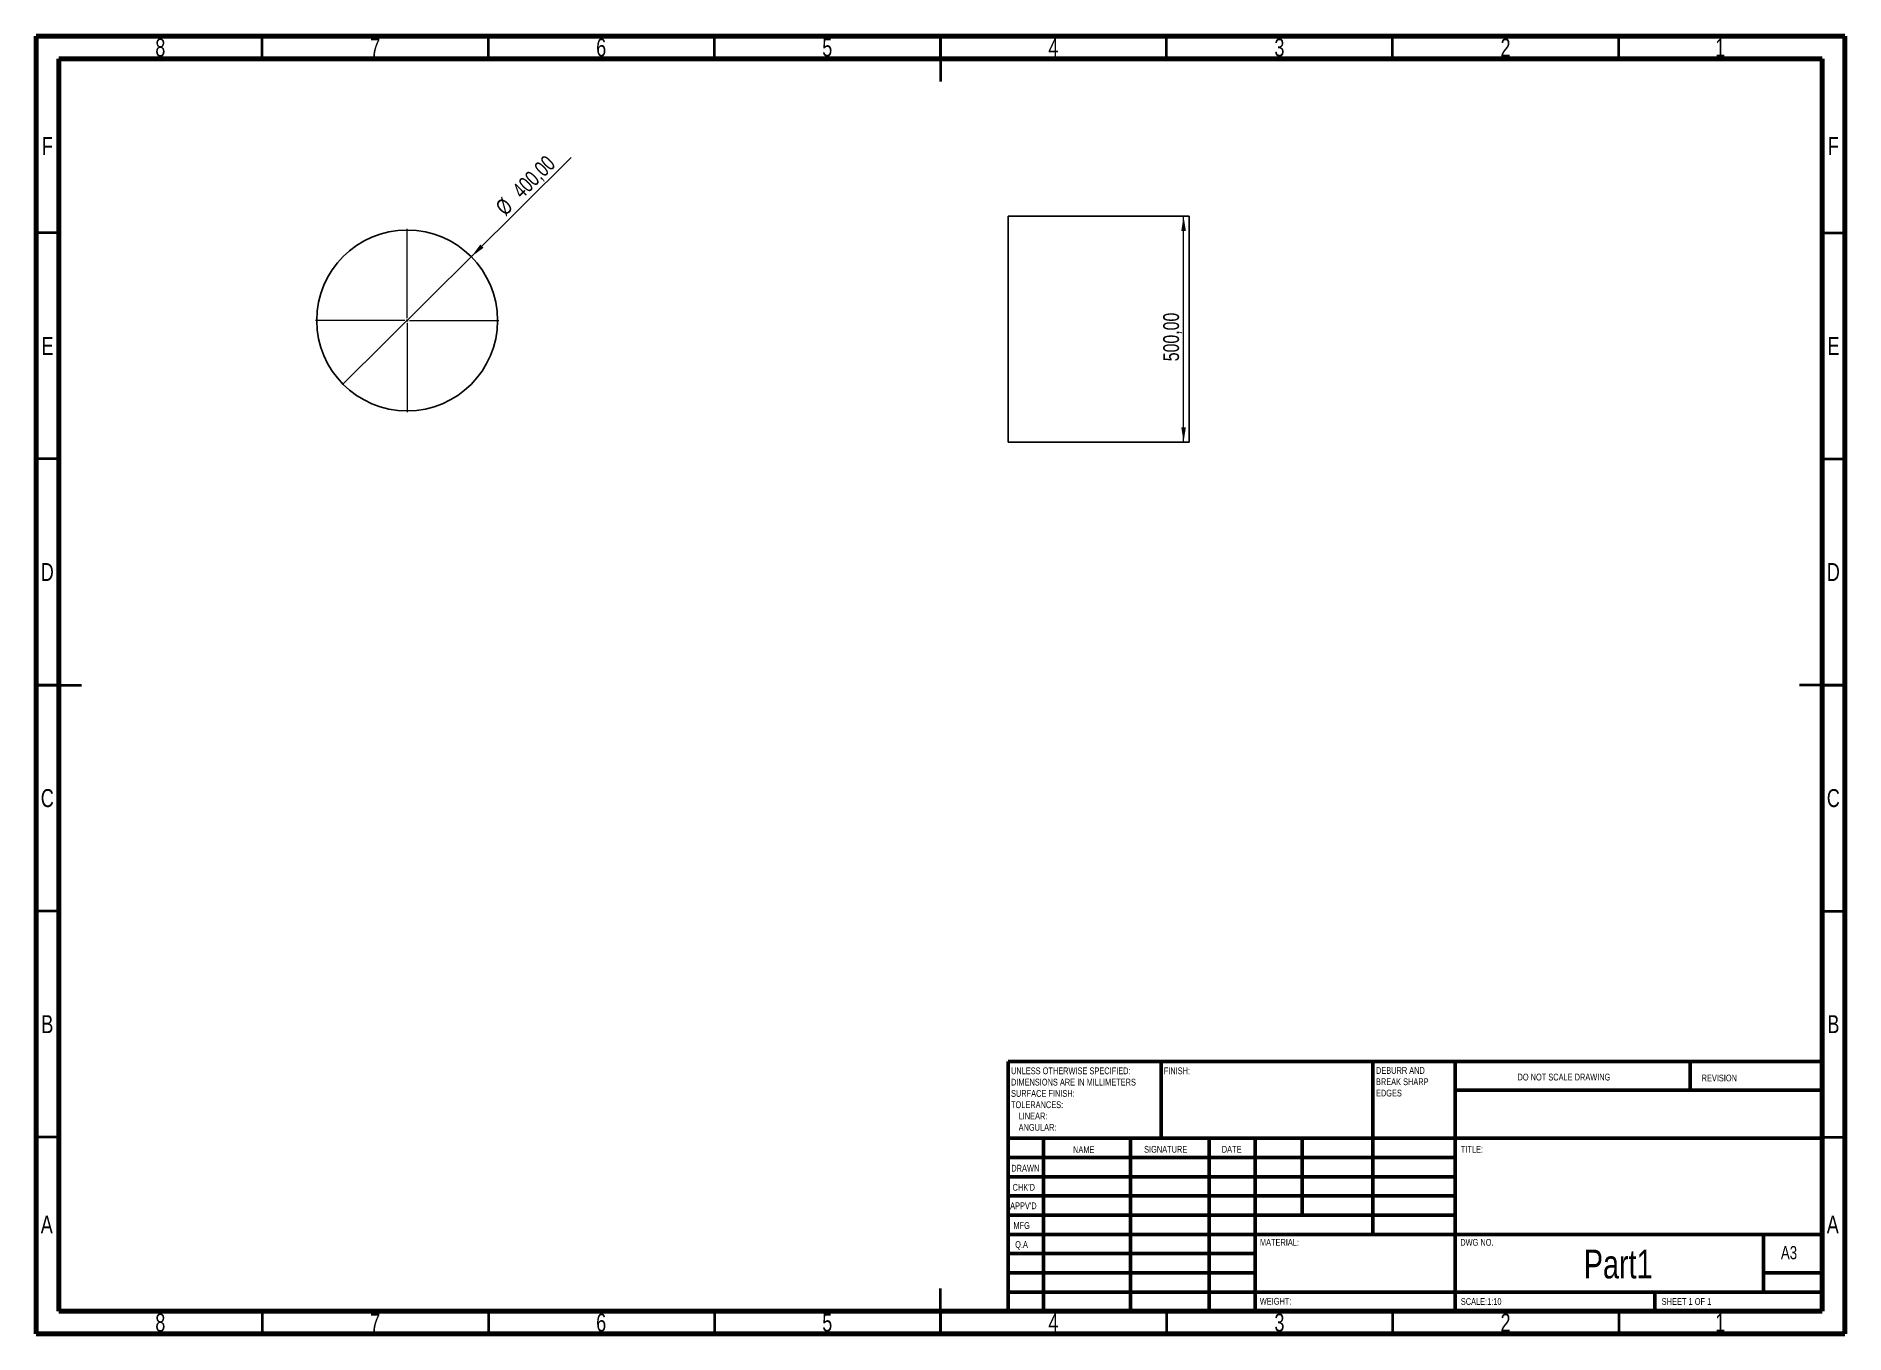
# Model space of a CAD drawing. Header units: millimetres. Extents: x 15 to 415, y 5 to 292.
import ezdxf

# ---------------------------------------------------------------- set-up
doc = ezdxf.new("R2010")
doc.units = ezdxf.units.MM
doc.styles.add('SLDTEXTSTYLE0', font='TXT', dxfattribs={"width": 0.75})
doc.styles.add('SLDTEXTSTYLE1', font='TXT', dxfattribs={"width": 0.686449})
doc.styles.add('SLDTEXTSTYLE2', font='TXT', dxfattribs={"width": 0.6875})
doc.dimstyles.new('SLDDIMSTYLE0', dxfattribs={"dimtxt": 3.5, "dimasz": 3.302, "dimexe": 0, "dimexo": 0.0625, "dimgap": 0.875, "dimtad": 1, "dimlfac": 10, "dimrnd": 1e-09, "dimzin": 12, "dimdsep": 46, "dimtxsty": 'SLDTEXTSTYLE0', "dimblk1": 'NONE', "dimsah": 1, "dimcen": 0, "dimadec": 0, "dimazin": 3, "dimtfac": 1, "dimtmove": 0, "dimatfit": 3, "dimldrblk": 'NONE', "dimfxl": 0, "dimfrac": 2, "dimtolj": 1, "dimtzin": 12, "dimarcsym": 0})
doc.dimstyles.new('SLDDIMSTYLE1', dxfattribs={"dimtxt": 3.5, "dimasz": 3.302, "dimexe": 0, "dimexo": 0.0625, "dimgap": 0.875, "dimtad": 1, "dimlfac": 10, "dimrnd": 1e-09, "dimzin": 12, "dimdsep": 46, "dimtxsty": 'SLDTEXTSTYLE0', "dimsah": 1, "dimcen": 0.09, "dimadec": 0, "dimazin": 3, "dimtfac": 1, "dimtofl": 0, "dimtmove": 0, "dimatfit": 3, "dimfxl": 0, "dimfrac": 2, "dimtolj": 1, "dimtzin": 12, "dimarcsym": 0})

# ---------------------------------------------------------------- blocks, each defined once
blk = doc.blocks.new('SW_NOTE_0')
at = {"color": 0, "linetype": 'Continuous', "lineweight": 0, "char_height": 1.5, "attachment_point": 1, "style": 'SLDTEXTSTYLE0'}
for s, insert in [('UNLESS OTHERWISE SPECIFIED:', (0, 1.93)), ('SURFACE FINISH:', (0, -3.07)), ('DIMENSIONS ARE IN MILLIMETERS', (0, -0.57)), ('TOLERANCES:', (0, -5.57)), ('ANGULAR:', (1.69, -10.57)), ('LINEAR:', (1.69, -8.07))]:
    blk.add_mtext(s, dxfattribs=dict(at, insert=insert))
blk = doc.blocks.new('SW_NOTE_0_1')
at = {"color": 0, "linetype": 'Continuous', "lineweight": 0, "char_height": 1.5, "attachment_point": 1, "style": 'SLDTEXTSTYLE0'}
for s, insert in [('DEBURR AND', (0, 1.93)), ('BREAK SHARP', (0, -0.57)), ('EDGES', (0, -3.07))]:
    blk.add_mtext(s, dxfattribs=dict(at, insert=insert))
blk = doc.blocks.new('_D')
at = {"color": 7, "linetype": 'Continuous', "lineweight": 0}
for q in [(133.3, 265.14), (82.85, 215.03)]:
    blk.add_line((111.23, 243.22), q, dxfattribs=at)
at = {"color": 7, "linetype": 'Continuous', "lineweight": 18}
blk.add_solid([(111.23, 243.22), (113.93, 245.19), (113.22, 245.91)], dxfattribs=at)
at = {"color": 7, "linetype": 'Continuous', "lineweight": 18, "char_height": 3.5, "attachment_point": 1, "rotation": 44.8134, "style": 'SLDTEXTSTYLE0'}
for s, insert in [('400,00', (119.99, 258.35)), ('%%c', (116.29, 254.59))]:
    blk.add_mtext(s, dxfattribs=dict(at, insert=insert))
blk = doc.blocks.new('_None')
blk = doc.blocks.new('SW_CENTERMARKSYMBOL_0')
at = {"color": 0, "linetype": 'Continuous', "lineweight": 18}
for p, q in [((0, 0.5), (0, 20.25)), ((-0.5, 0), (-20.25, 0)), ((0, 0), (-0.25, 0)), ((0, 0), (0, 0.25)), ((0, 0), (0, -0.25)), ((0, 0), (0.25, 0)), ((0.5, 0), (20.25, 0)), ((0, -0.5), (0, -20.25))]:
    blk.add_line(p, q, dxfattribs=at)
blk = doc.blocks.new('_D_1')
at = {"color": 7, "linetype": 'Continuous', "lineweight": 0}
for p, q in [((268.98, 252.21), (267.76, 252.21)), ((268.76, 202.21), (268.76, 252.21)), ((268.98, 202.21), (267.76, 202.21))]:
    blk.add_line(p, q, dxfattribs=at)
at = {"color": 7, "linetype": 'Continuous', "lineweight": 18}
for points in [[(268.76, 252.21), (268.25, 248.91), (269.27, 248.91)], [(268.76, 202.21), (269.27, 205.51), (268.25, 205.51)]]:
    blk.add_solid(points, dxfattribs=at)
at = {"color": 7, "linetype": 'Continuous', "lineweight": 18, "insert": (264.25, 220.1), "char_height": 3.5, "attachment_point": 1, "rotation": 90, "style": 'SLDTEXTSTYLE0'}
blk.add_mtext('500,00', dxfattribs=at)

msp = doc.modelspace()

# ---------------------------------------------------------------- linework, layer by layer
at = {"color": 7, "linetype": 'Continuous', "lineweight": 70}
for p, q in [((15, 5), (15, 292)), ((15, 292), (415, 292)), ((415, 292), (415, 5)), ((20, 10), (20, 287)), ((20, 287), (410, 287)), ((410, 287), (410, 10)), ((410, 10), (20, 10)), ((415, 5), (15, 5))]:
    msp.add_line(p, q, dxfattribs=at)
at = {"color": 7, "linetype": 'Continuous', "lineweight": 35}
for p, q in [((65, 287), (65, 292)), ((115, 287), (115, 292)), ((165, 287), (165, 292)), ((215, 292), (215, 282)), ((215, 287), (215, 292)), ((265, 287), (265, 292)), ((315, 287), (315, 292)), ((365, 287), (365, 292)), ((20, 248.5), (15, 248.5)), ((410, 248.5), (415, 248.5)), ((20, 198.5), (15, 198.5)), ((410, 198.5), (415, 198.5)), ((15, 148.5), (25, 148.5)), ((20, 148.5), (15, 148.5)), ((415, 148.5), (405, 148.5)), ((410, 148.5), (415, 148.5)), ((20, 98.5), (15, 98.5)), ((410, 98.5), (415, 98.5)), ((20, 48.5), (15, 48.5)), ((410, 48.5), (415, 48.5)), ((215, 5), (215, 15)), ((65, 10), (65, 5)), ((115, 10), (115, 5)), ((165, 10), (165, 5)), ((215, 10), (215, 5)), ((265, 10), (265, 5)), ((315, 10), (315, 5)), ((365, 10), (365, 5))]:
    msp.add_line(p, q, dxfattribs=at)
at = {"color": 7, "linetype": 'Continuous', "lineweight": 25}
for p, q in [((229.9839, 252.2119), (229.9839, 202.2119)), ((229.9839, 252.2119), (249.9839, 252.2119)), ((249.9839, 252.2119), (269.9839, 252.2119)), ((269.9839, 202.2119), (269.9839, 252.2119)), ((229.9839, 202.2119), (249.9839, 202.2119)), ((249.9839, 202.2119), (269.9839, 202.2119))]:
    msp.add_line(p, q, dxfattribs=at)
at = {"color": 7, "linetype": 'Continuous', "lineweight": 50}
for p, q in [((230, 65.25), (410, 65.25)), ((230, 65.25), (230, 10)), ((263.8, 48.25), (263.8, 65.25)), ((310.6, 65.25), (310.6, 27)), ((328.8, 65.25), (328.8, 10)), ((380.8, 58.875), (380.8, 65.25)), ((410, 58.875), (328.8, 58.875)), ((410, 48.25), (230, 48.25)), ((237.8, 48.25), (237.8, 10)), ((256.991, 48.25), (256.991, 10)), ((274.3989, 48.25), (274.3989, 10)), ((284.6, 10), (284.6, 48.25)), ((295, 31.25), (295, 48.25)), ((328.8, 44), (230, 44)), ((328.8, 39.75), (230, 39.75)), ((328.8, 35.5), (230, 35.5)), ((328.8, 31.25), (230, 31.25)), ((284.6, 27), (230, 27)), ((284.6, 27), (410, 27)), ((397, 14.25), (397, 27)), ((284.6, 22.7499), (230, 22.7499)), ((284.6, 18.5), (230, 18.5)), ((410, 18.5), (397, 18.5)), ((230, 14.25), (410, 14.25)), ((373, 10), (373, 14.25))]:
    msp.add_line(p, q, dxfattribs=at)
at = {"color": 7, "linetype": 'Continuous', "lineweight": 25}
msp.add_circle((97.0426, 229.1237), 20, dxfattribs=at)

# ---------------------------------------------------------------- block references
at = {"color": 7, "linetype": 'Continuous', "lineweight": 0}
for name, p in [('SW_CENTERMARKSYMBOL_0', (97.0426, 229.1237)), ('SW_NOTE_0_1', (311.3092, 62.0695)), ('SW_NOTE_0', (230.5937, 61.9874))]:
    msp.add_blockref(name, p, dxfattribs=at)

# ---------------------------------------------------------------- texts
for s, insert, char_height, attachment_point, style in [('8', (42.46, 291.4739), 3.9687, 2, 'SLDTEXTSTYLE0'), ('7', (89.96, 291.4739), 3.9687, 2, 'SLDTEXTSTYLE0'), ('6', (139.96, 291.4739), 3.9687, 2, 'SLDTEXTSTYLE0'), ('5', (189.96, 291.4739), 3.9687, 2, 'SLDTEXTSTYLE0'), ('4', (239.96, 291.4739), 3.9687, 2, 'SLDTEXTSTYLE0'), ('3', (289.96, 291.4739), 3.9687, 2, 'SLDTEXTSTYLE0'), ('2', (339.96, 291.4739), 3.9687, 2, 'SLDTEXTSTYLE0'), ('1', (387.46, 291.4739), 3.9687, 2, 'SLDTEXTSTYLE0'), ('F', (17.4577, 269.7239), 3.9687, 2, 'SLDTEXTSTYLE0'), ('F', (412.4577, 269.7239), 3.9687, 2, 'SLDTEXTSTYLE0'), ('E', (17.5078, 225.4739), 3.9687, 2, 'SLDTEXTSTYLE0'), ('E', (412.5078, 225.4739), 3.9687, 2, 'SLDTEXTSTYLE0'), ('D', (17.4527, 175.4739), 3.9687, 2, 'SLDTEXTSTYLE0'), ('D', (412.4527, 175.4739), 3.9687, 2, 'SLDTEXTSTYLE0'), ('C', (17.4587, 125.4739), 3.9687, 2, 'SLDTEXTSTYLE0'), ('C', (412.4587, 125.4739), 3.9687, 2, 'SLDTEXTSTYLE0'), ('B', (17.4706, 75.4739), 3.9687, 2, 'SLDTEXTSTYLE0'), ('B', (412.4706, 75.4739), 3.9687, 2, 'SLDTEXTSTYLE0'), ('FINISH:', (264.3713, 63.9193), 1.5, 1, 'SLDTEXTSTYLE0'), ('DO NOT SCALE DRAWING', (342.6146, 62.533), 1.5, 1, 'SLDTEXTSTYLE0'), ('REVISION', (383.3276, 62.3349), 1.5, 1, 'SLDTEXTSTYLE0'), ('NAME', (244.3222, 46.5015), 1.5, 1, 'SLDTEXTSTYLE0'), ('SIGNATURE', (260.0336, 46.5618), 1.5, 1, 'SLDTEXTSTYLE0'), ('DATE', (277.2147, 46.5762), 1.5, 1, 'SLDTEXTSTYLE0'), ('TITLE:', (330.0902, 46.5762), 1.5, 1, 'SLDTEXTSTYLE0'), ('DRAWN', (230.6434, 42.3848), 1.5, 1, 'SLDTEXTSTYLE1'), ("CHK'D", (230.9392, 38.1619), 1.5, 1, 'SLDTEXTSTYLE0'), ("APPV'D", (230.4017, 34.0659), 1.5, 1, 'SLDTEXTSTYLE0'), ('A', (17.3397, 31.1677), 3.9687, 2, 'SLDTEXTSTYLE0'), ('MFG', (231.124, 29.7158), 1.5, 1, 'SLDTEXTSTYLE0'), ('A', (412.3397, 31.1677), 3.9687, 2, 'SLDTEXTSTYLE0'), ('Q.A', (231.509, 25.5047), 1.5, 1, 'SLDTEXTSTYLE0'), ('MATERIAL:', (285.6459, 25.9861), 1.5, 1, 'SLDTEXTSTYLE0'), ('DWG NO.', (329.953, 25.9861), 1.5, 1, 'SLDTEXTSTYLE0'), ('A3', (400.8712, 24.4064), 2.91042, 1, 'SLDTEXTSTYLE0'), ('Part1', (364.8819, 23.6069), 6.35, 2, 'SLDTEXTSTYLE0'), ('WEIGHT:', (285.6178, 12.9493), 1.4986, 1, 'SLDTEXTSTYLE0'), ('SCALE:1:10', (330.074, 12.9001), 1.5, 1, 'SLDTEXTSTYLE0'), ('SHEET 1 OF 1', (374.4783, 12.9001), 1.5, 1, 'SLDTEXTSTYLE2'), ('8', (42.46, 9.4739), 3.9687, 2, 'SLDTEXTSTYLE0'), ('7', (89.96, 9.4739), 3.9687, 2, 'SLDTEXTSTYLE0'), ('6', (139.96, 9.4739), 3.9687, 2, 'SLDTEXTSTYLE0'), ('5', (189.96, 9.4739), 3.9687, 2, 'SLDTEXTSTYLE0'), ('4', (239.96, 9.4739), 3.9687, 2, 'SLDTEXTSTYLE0'), ('3', (289.96, 9.4739), 3.9687, 2, 'SLDTEXTSTYLE0'), ('2', (339.96, 9.4739), 3.9687, 2, 'SLDTEXTSTYLE0'), ('1', (387.46, 9.4739), 3.9687, 2, 'SLDTEXTSTYLE0')]:
    msp.add_mtext(s, dxfattribs=dict(at, insert=insert, char_height=char_height, attachment_point=attachment_point, style=style))

# ---------------------------------------------------------------- dimensions: what is measured, and where the dimension line sits
at = {"color": 7, "linetype": 'Continuous', "lineweight": 18}
dim = msp.add_diameter_dim_2p(p1=(82.8545, 215.0277), p2=(111.2307, 243.2197), dimstyle='SLDDIMSTYLE0', dxfattribs=at)
dim.commit()
dim.dimension.update_dxf_attribs({"geometry": '_D', "text_midpoint": (126.4459, 258.3361), "dimtype": 163})
dim = msp.add_linear_dim(base=(265.9839, 252.2119), p1=(269.9839, 202.2119), p2=(269.9839, 252.2119), angle=90, dimstyle='SLDDIMSTYLE1', dxfattribs=at)
dim.commit()
dim.dimension.update_dxf_attribs({"geometry": '_D_1', "text_midpoint": (265.9839, 227.2119), "dimtype": 160})

doc.saveas('drawing.dxf')
